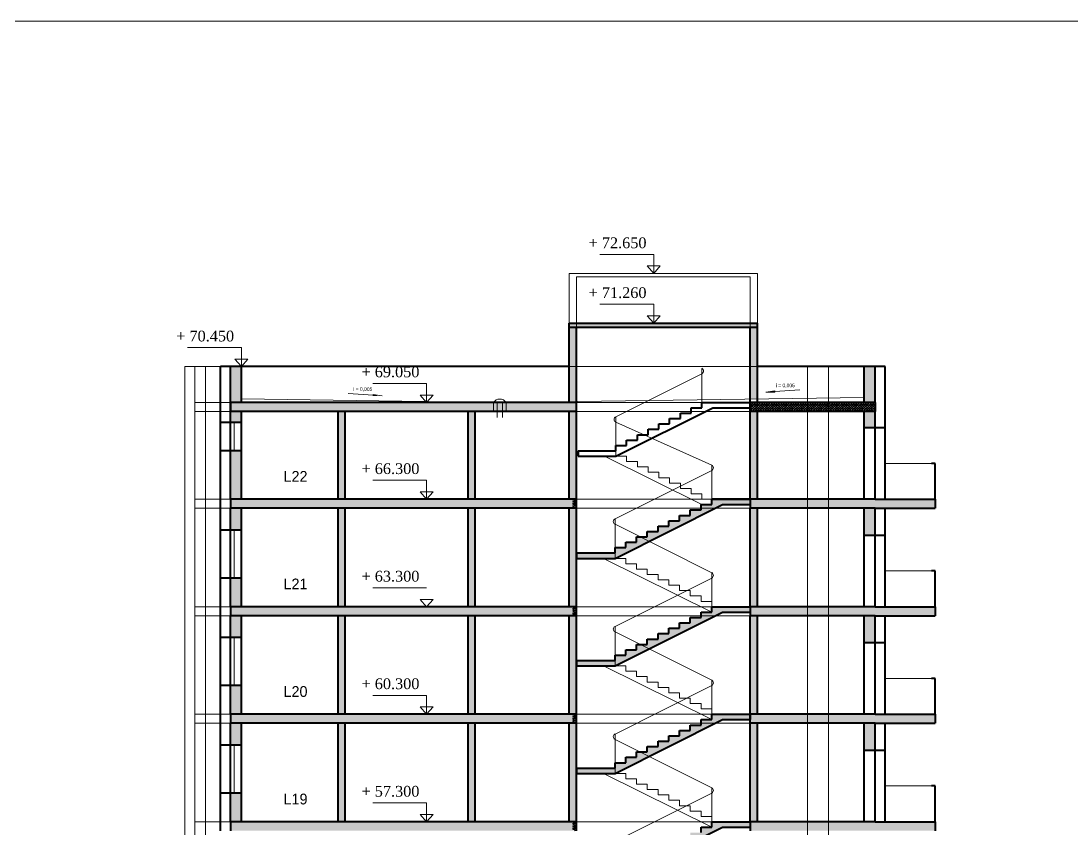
# Model space of a CAD drawing. Header units: millimetres. Extents: x 145836 to 266027, y 108786 to 206069.
# Drawn here: x 173812 to 188460, y 194799 to 206069 of the extents above; entities that cross this region are included whole.
import ezdxf

# ---------------------------------------------------------------- set-up
doc = ezdxf.new("R2010")
doc.units = ezdxf.units.MM
doc.layers.get('0').update_dxf_attribs({"color": 250})
doc.styles.get("Standard").update_dxf_attribs({"font": 'arial.ttf'})
pattern_1 = [(45, (-176411.04, 345645.308), (-16.8379802, 16.8379802), []), (45, (-176394.202, 345645.308), (-16.8379802, 16.8379802), [0, -23.8125])]
pattern_2 = [(45, (-176411.04, 359145.308), (-16.8379802, 16.8379802), []), (45, (-176394.202, 359145.308), (-16.8379802, 16.8379802), [0, -23.8125])]
pattern_3 = [(45, (-176411.04, 360645.308), (-16.8379802, 16.8379802), []), (45, (-176394.202, 360645.308), (-16.8379802, 16.8379802), [0, -23.8125])]
pattern_4 = [(45, (-176411.04, 362145.308), (-16.8379802, 16.8379802), []), (45, (-176394.202, 362145.308), (-16.8379802, 16.8379802), [0, -23.8125])]
pattern_5 = [(45, (-176411.04, 363645.308), (-16.8379802, 16.8379802), []), (45, (-176394.202, 363645.308), (-16.8379802, 16.8379802), [0, -23.8125])]

msp = doc.modelspace()

# ---------------------------------------------------------------- hatches: boundary and pattern name
at = {"lineweight": 20}
h = msp.add_hatch(dxfattribs=at)
h.set_pattern_fill('SACNCR', color=256, scale=10, style=0)
h.set_pattern_definition(pattern_1)
h.paths.add_polyline_path([(181561, 201854), (181561, 201799), (183986, 201799), (183986, 201854)])
h.paths.add_polyline_path([(181461, 201854), (181461, 201799), (181561, 201799), (181561, 201854)])
h.paths.add_polyline_path([(184086, 201799), (184086, 201854), (183986, 201854), (183986, 201799)])
h = msp.add_hatch(color=256, dxfattribs=at)
h.paths.add_polyline_path([(184086, 201799), (183986, 201799), (183986, 201249), (184086, 201249)])
h.paths.add_polyline_path([(184036, 200796), (184086, 200797), (184086, 201249), (184036, 201249)])
h.paths.add_polyline_path([(183986, 200795), (184036, 200796), (184036, 201249), (183986, 201249)])
h.paths.add_polyline_path([(181561, 201799), (181461, 201799), (181461, 201249), (181561, 201249)])
h.paths.add_polyline_path([(181461, 200761), (181511, 200762), (181511, 201249), (181461, 201249)])
h.paths.add_polyline_path([(181511, 200762), (181561, 200762), (181561, 201249), (181511, 201249)])
msp.add_hatch(color=256, dxfattribs=at).paths.add_polyline_path([(176886, 201249), (176736, 201249), (176736, 200749), (176886, 200749)])
h = msp.add_hatch(color=256, dxfattribs=at)
h.paths.add_polyline_path([(185726, 201249), (185576, 201249), (185576, 200749), (185726, 200749)])
h.paths.add_polyline_path([(185726, 200624), (185576, 200624), (185576, 200399), (185726, 200399)])
h.paths.add_polyline_path([(185726, 199274), (185576, 199274), (185576, 198899), (185726, 198899)])
at = {"lineweight": 13}
h = msp.add_hatch(color=256, dxfattribs=at)
h.set_gradient(color2=(0, 0, 0), one_color=1)
h.paths.add_polyline_path([(178850, 200842), (178725, 200840), (178726, 200861)])
h = msp.add_hatch(color=3, dxfattribs=at)
h.set_gradient(color2=(0, 0, 0), one_color=1)
h.paths.add_polyline_path([(184203, 200893), (184328, 200891), (184327, 200912)])
at = {"lineweight": 20}
h = msp.add_hatch(dxfattribs=at)
h.set_pattern_fill('SACNCR', color=256, scale=10, style=0)
h.set_pattern_definition(pattern_1)
h.paths.add_polyline_path([(178286, 200624), (178286, 200749), (176736, 200749), (176736, 200624)])
h.paths.add_polyline_path([(178286, 200749), (178286, 200624), (180099, 200624), (180099, 200749)])
h.paths.add_polyline_path([(181511, 200624), (181511, 200749), (180099, 200749), (180099, 200624)])
h.paths.add_polyline_path([(181561, 200749), (181511, 200749), (181511, 200624), (181561, 200624)])
h = msp.add_hatch(dxfattribs=at)
h.set_pattern_fill('SACNCR', color=256, scale=10, style=0)
h.set_pattern_definition(pattern_1)
h.paths.add_polyline_path([(183986, 200624), (184036, 200624), (184036, 200749), (183986, 200749)])
h.paths.add_polyline_path([(184036, 200749), (184036, 200624), (184786, 200624), (184786, 200749)])
h.paths.add_polyline_path([(184936, 200749), (184786, 200749), (184786, 200624), (184936, 200624)])
h.paths.add_polyline_path([(184936, 200749), (184936, 200624), (185076, 200624), (185076, 200749)])
h.paths.add_polyline_path([(185726, 200624), (185726, 200749), (185076, 200749), (185076, 200624)])
h = msp.add_hatch(color=256, dxfattribs=at)
h.paths.add_polyline_path([(181561, 200624), (181511, 200624), (181511, 199399), (181561, 199399)])
h.paths.add_polyline_path([(181511, 200624), (181461, 200624), (181461, 199399), (181511, 199399)])
h.paths.add_polyline_path([(180149, 200624), (180099, 200624), (180099, 199399), (180149, 199399)])
h.paths.add_polyline_path([(180099, 200624), (180049, 200624), (180049, 199399), (180099, 199399)])
h.paths.add_polyline_path([(178336, 200624), (178286, 200624), (178286, 199399), (178336, 199399)])
h.paths.add_polyline_path([(178286, 200624), (178236, 200624), (178236, 199399), (178286, 199399)])
h.paths.add_polyline_path([(176886, 200074), (176736, 200074), (176736, 199399), (176886, 199399)])
h.paths.add_polyline_path([(176886, 200624), (176736, 200624), (176736, 200474), (176786, 200474), (176886, 200474)])
h = msp.add_hatch(color=256, dxfattribs=at)
h.paths.add_polyline_path([(183986, 199399), (184036, 199399), (184036, 200624), (183986, 200624)])
h.paths.add_polyline_path([(184036, 199399), (184086, 199399), (184086, 200624), (184036, 200624)])
h = msp.add_hatch(dxfattribs=at)
h.set_pattern_fill('SACNCR', color=256, scale=10, style=0)
h.set_pattern_definition(pattern_5)
h.paths.add_polyline_path([(178286, 199399), (176736, 199399), (176736, 199274), (178286, 199274)])
h.paths.add_polyline_path([(180099, 199399), (178286, 199399), (178286, 199274), (180099, 199274)])
h.paths.add_polyline_path([(181511, 199399), (180099, 199399), (180099, 199274), (181511, 199274)])
h = msp.add_hatch(dxfattribs=at)
h.set_pattern_fill('SACNCR', color=256, scale=10, style=0)
h.set_pattern_definition(pattern_5)
h.paths.add_polyline_path([(181561, 199399), (181511, 199399), (181511, 199274), (181561, 199274)])
h = msp.add_hatch(dxfattribs=at)
h.set_pattern_fill('SACNCR', color=256, scale=10, style=0)
h.set_pattern_definition(pattern_1)
h.paths.add_polyline_path([(183449, 199399), (183449, 199324), (183299, 199324), (183299, 199274), (183499, 199274), (183599, 199324), (183986, 199324), (183986, 199399)])
h.paths.add_polyline_path([(183499, 199274), (183299, 199274), (183299, 199249), (183149, 199249), (183149, 199174), (182999, 199174), (182999, 199099), (182849, 199099), (182849, 199024), (182699, 199024), (182699, 198949), (182549, 198949), (182549, 198874), (182449, 198874), (182574, 198811)])
h.paths.add_polyline_path([(182399, 198799), (182249, 198799), (182249, 198724), (182099, 198724), (182099, 198649), (182099, 198574), (182574, 198811), (182449, 198874), (182399, 198874)])
h.paths.add_polyline_path([(181949, 198649), (181561, 198649), (181561, 198574), (182099, 198574), (182099, 198649)])
h = msp.add_hatch(dxfattribs=at)
h.set_pattern_fill('SACNCR', color=256, scale=10, style=0)
h.set_pattern_definition(pattern_1)
h.paths.add_polyline_path([(184786, 199274), (184786, 199399), (184036, 199399), (184036, 199274)])
h.paths.add_polyline_path([(184036, 199399), (183986, 199399), (183986, 199274), (184036, 199274)])
h.paths.add_polyline_path([(184786, 199399), (184786, 199274), (184936, 199274), (184936, 199399)])
h.paths.add_polyline_path([(185076, 199399), (184936, 199399), (184936, 199274), (185076, 199274)])
h.paths.add_polyline_path([(185726, 199274), (185726, 199399), (185076, 199399), (185076, 199274)])
h.paths.add_polyline_path([(185726, 199399), (185726, 199274), (186566, 199274), (186566, 199399)])
h = msp.add_hatch(color=256, dxfattribs=at)
h.paths.add_polyline_path([(178336, 199274), (178286, 199274), (178286, 197899), (178336, 197899)])
h.paths.add_polyline_path([(178286, 199274), (178236, 199274), (178236, 197899), (178286, 197899)])
h.paths.add_polyline_path([(176886, 199274), (176736, 199274), (176736, 198974), (176786, 198974), (176886, 198974)])
h.paths.add_polyline_path([(176886, 198299), (176736, 198299), (176736, 197899), (176886, 197899)])
h.paths.add_polyline_path([(180099, 199274), (180049, 199274), (180049, 197899), (180099, 197899)])
h.paths.add_polyline_path([(180149, 199274), (180099, 199274), (180099, 197899), (180149, 197899)])
h = msp.add_hatch(color=256, dxfattribs=at)
h.paths.add_polyline_path([(181511, 199274), (181461, 199274), (181461, 197899), (181511, 197899)])
h.paths.add_polyline_path([(181511, 197899), (181561, 197899), (181561, 199274), (181511, 199274)])
h = msp.add_hatch(color=256, dxfattribs=at)
h.paths.add_polyline_path([(184036, 197899), (184086, 197899), (184086, 199274), (184036, 199274)])
h.paths.add_polyline_path([(183986, 197899), (184036, 197899), (184036, 199274), (183986, 199274)])
h = msp.add_hatch(dxfattribs=at)
h.set_pattern_fill('SACNCR', color=256, scale=10, style=0)
h.set_pattern_definition(pattern_4)
h.paths.add_polyline_path([(178286, 197899), (176736, 197899), (176736, 197774), (178286, 197774)])
h.paths.add_polyline_path([(180099, 197899), (178286, 197899), (178286, 197774), (180099, 197774)])
h.paths.add_polyline_path([(181511, 197899), (180099, 197899), (180099, 197774), (181511, 197774)])
h = msp.add_hatch(dxfattribs=at)
h.set_pattern_fill('SACNCR', color=256, scale=10, style=0)
h.set_pattern_definition(pattern_4)
h.paths.add_polyline_path([(181561, 197899), (181511, 197899), (181511, 197774), (181561, 197774)])
h = msp.add_hatch(dxfattribs=at)
h.set_pattern_fill('SACNCR', color=256, scale=10, style=0)
h.set_pattern_definition(pattern_1)
h.paths.add_polyline_path([(183449, 197899), (183449, 197898), (183449, 197824), (183299, 197824), (183299, 197774), (183499, 197774), (183599, 197824), (183986, 197824), (183986, 197899)])
h.paths.add_polyline_path([(183499, 197774), (183299, 197774), (183299, 197749), (183149, 197749), (183149, 197674), (182999, 197674), (182999, 197599), (182849, 197599), (182849, 197524), (182699, 197524), (182699, 197449), (182549, 197449), (182549, 197374), (182449, 197374), (182574, 197312)])
h.paths.add_polyline_path([(182249, 197299), (182249, 197224), (182099, 197224), (182099, 197149), (182099, 197074), (182574, 197312), (182449, 197374), (182399, 197374), (182399, 197299)])
h.paths.add_polyline_path([(181561, 197149), (181561, 197074), (182099, 197074), (182099, 197149), (181949, 197149)])
h = msp.add_hatch(dxfattribs=at)
h.set_pattern_fill('SACNCR', color=256, scale=10, style=0)
h.set_pattern_definition(pattern_1)
h.paths.add_polyline_path([(184036, 197899), (184036, 197774), (184786, 197774), (184786, 197899)])
h.paths.add_polyline_path([(184036, 197899), (183986, 197899), (183986, 197774), (184036, 197774)])
h.paths.add_polyline_path([(184786, 197899), (184786, 197774), (184936, 197774), (184936, 197899)])
h.paths.add_polyline_path([(184936, 197774), (185076, 197774), (185076, 197899), (184936, 197899)])
h.paths.add_polyline_path([(185726, 197774), (185726, 197899), (185076, 197899), (185076, 197774)])
h.paths.add_polyline_path([(185726, 197899), (185726, 197774), (186566, 197774), (186566, 197899)])
h = msp.add_hatch(color=256, dxfattribs=at)
h.paths.add_polyline_path([(176886, 197774), (176736, 197774), (176736, 197474), (176786, 197474), (176886, 197474)])
h.paths.add_polyline_path([(176886, 196799), (176736, 196799), (176736, 196399), (176886, 196399)])
h.paths.add_polyline_path([(178286, 197774), (178236, 197774), (178236, 196399), (178286, 196399)])
h.paths.add_polyline_path([(178286, 196399), (178336, 196399), (178336, 197774), (178286, 197774)])
h.paths.add_polyline_path([(180099, 197774), (180049, 197774), (180049, 196399), (180099, 196399)])
h.paths.add_polyline_path([(180149, 197774), (180099, 197774), (180099, 196399), (180149, 196399)])
h.paths.add_polyline_path([(181511, 196399), (181561, 196399), (181561, 197774), (181511, 197774)])
h.paths.add_polyline_path([(181461, 196399), (181511, 196399), (181511, 197774), (181461, 197774)])
h = msp.add_hatch(color=256, dxfattribs=at)
h.paths.add_polyline_path([(184036, 196399), (184086, 196399), (184086, 197774), (184036, 197774)])
h.paths.add_polyline_path([(183986, 196399), (184036, 196399), (184036, 197774), (183986, 197774)])
h = msp.add_hatch(color=256, dxfattribs=at)
h.paths.add_polyline_path([(185576, 197399), (185726, 197399), (185726, 197774), (185576, 197774)])
h.paths.add_polyline_path([(185726, 196274), (185576, 196274), (185576, 195899), (185726, 195899)])
h = msp.add_hatch(dxfattribs=at)
h.set_pattern_fill('SACNCR', color=256, scale=10, style=0)
h.set_pattern_definition(pattern_3)
h.paths.add_polyline_path([(178286, 196399), (176736, 196399), (176736, 196274), (178286, 196274)])
h.paths.add_polyline_path([(180099, 196399), (178286, 196399), (178286, 196274), (180099, 196274)])
h.paths.add_polyline_path([(181511, 196399), (180099, 196399), (180099, 196274), (181511, 196274)])
h = msp.add_hatch(dxfattribs=at)
h.set_pattern_fill('SACNCR', color=256, scale=10, style=0)
h.set_pattern_definition(pattern_3)
h.paths.add_polyline_path([(181561, 196399), (181511, 196399), (181511, 196274), (181561, 196274)])
h = msp.add_hatch(dxfattribs=at)
h.set_pattern_fill('SACNCR', color=256, scale=10, style=0)
h.set_pattern_definition(pattern_1)
h.paths.add_polyline_path([(183449, 196399), (183449, 196324), (183299, 196324), (183299, 196274), (183499, 196274), (183599, 196324), (183986, 196324), (183986, 196399)])
h.paths.add_polyline_path([(183499, 196274), (183299, 196274), (183299, 196249), (183149, 196249), (183149, 196174), (182999, 196174), (182999, 196099), (182849, 196099), (182849, 196024), (182699, 196024), (182699, 195949), (182549, 195949), (182549, 195874), (182449, 195874), (182574, 195812)])
h.paths.add_polyline_path([(182249, 195799), (182249, 195724), (182099, 195724), (182099, 195649), (182099, 195574), (182574, 195812), (182449, 195874), (182399, 195874), (182399, 195799)])
h.paths.add_polyline_path([(182099, 195574), (182099, 195649), (181949, 195649), (181561, 195649), (181561, 195574)])
h = msp.add_hatch(dxfattribs=at)
h.set_pattern_fill('SACNCR', color=256, scale=10, style=0)
h.set_pattern_definition(pattern_1)
h.paths.add_polyline_path([(184036, 196274), (184786, 196274), (184786, 196399), (184036, 196399)])
h.paths.add_polyline_path([(184036, 196399), (183986, 196399), (183986, 196324), (183986, 196274), (184036, 196274)])
h.paths.add_polyline_path([(184936, 196274), (184936, 196399), (184786, 196399), (184786, 196274)])
h.paths.add_polyline_path([(185076, 196399), (184936, 196399), (184936, 196274), (185076, 196274)])
h.paths.add_polyline_path([(185726, 196274), (185726, 196399), (185076, 196399), (185076, 196274)])
h.paths.add_polyline_path([(186566, 196274), (186566, 196399), (185726, 196399), (185726, 196274)])
h = msp.add_hatch(color=256, dxfattribs=at)
h.paths.add_polyline_path([(176886, 196274), (176736, 196274), (176736, 195974), (176786, 195974), (176886, 195974)])
h.paths.add_polyline_path([(176886, 195299), (176736, 195299), (176736, 194899), (176886, 194899)])
h.paths.add_polyline_path([(178286, 194899), (178336, 194899), (178336, 196274), (178286, 196274)])
h.paths.add_polyline_path([(178236, 194899), (178286, 194899), (178286, 196274), (178236, 196274)])
h.paths.add_polyline_path([(180049, 194899), (180099, 194899), (180099, 196274), (180049, 196274)])
h.paths.add_polyline_path([(180149, 196274), (180099, 196274), (180099, 194899), (180149, 194899)])
h = msp.add_hatch(color=256, dxfattribs=at)
h.paths.add_polyline_path([(181511, 194899), (181561, 194899), (181561, 196274), (181511, 196274)])
h.paths.add_polyline_path([(181461, 194899), (181511, 194899), (181511, 196274), (181461, 196274)])
h = msp.add_hatch(color=256, dxfattribs=at)
h.paths.add_polyline_path([(184036, 194899), (184086, 194899), (184086, 196274), (184036, 196274)])
h.paths.add_polyline_path([(183986, 194899), (184036, 194899), (184036, 196274), (183986, 196274)])
h = msp.add_hatch(dxfattribs=at)
h.set_pattern_fill('SACNCR', color=256, scale=10, style=0)
h.set_pattern_definition(pattern_2)
h.paths.add_polyline_path([(178286, 194899), (176736, 194899), (176736, 194774), (178286, 194774)])
h.paths.add_polyline_path([(180099, 194899), (178286, 194899), (178286, 194774), (180099, 194774)])
h.paths.add_polyline_path([(181511, 194899), (180099, 194899), (180099, 194774), (181511, 194774)])
h = msp.add_hatch(dxfattribs=at)
h.set_pattern_fill('SACNCR', color=256, scale=10, style=0)
h.set_pattern_definition(pattern_2)
h.paths.add_polyline_path([(181561, 194899), (181511, 194899), (181511, 194774), (181561, 194774)])
h = msp.add_hatch(dxfattribs=at)
h.set_pattern_fill('SACNCR', color=256, scale=10, style=0)
h.set_pattern_definition(pattern_1)
h.paths.add_polyline_path([(183599, 194824), (183986, 194824), (183986, 194899), (183449, 194899), (183449, 194824), (183299, 194824), (183299, 194774), (183499, 194774)])
h.paths.add_polyline_path([(183499, 194774), (183299, 194774), (183299, 194749), (183149, 194749), (183149, 194674), (182999, 194674), (182999, 194599), (182849, 194599), (182849, 194524), (182699, 194524), (182699, 194449), (182549, 194449), (182549, 194374), (182449, 194374), (182574, 194311)])
h.paths.add_polyline_path([(182249, 194224), (182099, 194224), (182099, 194149), (182099, 194074), (182574, 194311), (182449, 194374), (182399, 194374), (182399, 194299), (182249, 194299)])
h.paths.add_polyline_path([(181561, 194149), (181561, 194074), (182099, 194074), (182099, 194149), (181949, 194149)])
h = msp.add_hatch(dxfattribs=at)
h.set_pattern_fill('SACNCR', color=256, scale=10, style=0)
h.set_pattern_definition(pattern_1)
h.paths.add_polyline_path([(184036, 194899), (184036, 194774), (184786, 194774), (184786, 194899)])
h.paths.add_polyline_path([(184036, 194899), (183986, 194899), (183986, 194774), (184036, 194774)])
h.paths.add_polyline_path([(184786, 194899), (184786, 194774), (184936, 194774), (184936, 194899)])
h.paths.add_polyline_path([(184936, 194899), (184936, 194774), (185076, 194774), (185076, 194899)])
h.paths.add_polyline_path([(185076, 194899), (185076, 194774), (185726, 194774), (185726, 194899)])
h.paths.add_polyline_path([(185726, 194899), (185726, 194774), (186566, 194774), (186566, 194899)])

# ---------------------------------------------------------------- linework, layer by layer
at = {"lineweight": 13}
for p, q in [((145836, 206069), (266027, 206069)), ((182639, 202813), (181887, 202813)), ((182639, 202549), (182639, 202813)), ((182639, 202549), (182548, 202652)), ((182730, 202652), (182548, 202652)), ((182639, 202549), (182730, 202652)), ((182639, 202118), (181887, 202118)), ((182639, 201854), (182639, 202118)), ((182639, 201854), (182548, 201957)), ((182730, 201957), (182548, 201957)), ((182639, 201854), (182730, 201957)), ((176886, 201513), (176135, 201513)), ((176886, 201249), (176886, 201513)), ((176886, 201249), (176795, 201352)), ((176977, 201352), (176795, 201352)), ((176886, 201249), (176977, 201352)), ((179471, 201013), (178719, 201013)), ((179471, 200749), (179471, 201013)), ((178726, 200850), (178376, 200874)), ((178726, 200861), (178725, 200840)), ((178850, 200842), (178726, 200861)), ((179471, 200749), (179380, 200852)), ((179562, 200852), (179380, 200852)), ((179471, 200749), (179562, 200852)), ((184203, 200893), (184327, 200912)), ((184203, 200893), (184328, 200891)), ((184327, 200901), (184677, 200925)), ((184327, 200912), (184328, 200891)), ((176736, 200074), (176736, 200474)), ((176786, 200074), (176786, 200474)), ((179471, 199663), (178719, 199663)), ((179471, 199399), (179471, 199663)), ((179471, 199399), (179380, 199502)), ((179562, 199502), (179380, 199502)), ((179471, 199399), (179562, 199502)), ((176736, 198299), (176736, 198974)), ((176786, 198299), (176786, 198974)), ((179471, 198163), (178719, 198163)), ((179471, 197899), (179380, 198002)), ((179562, 198002), (179380, 198002)), ((179471, 197899), (179562, 198002)), ((176736, 196799), (176736, 197474)), ((176786, 196799), (176786, 197474)), ((179471, 196663), (178719, 196663)), ((179471, 196399), (179471, 196663)), ((179471, 196399), (179380, 196502)), ((179562, 196502), (179380, 196502)), ((179471, 196399), (179562, 196502)), ((176736, 195299), (176736, 195974)), ((176786, 195299), (176786, 195974)), ((179471, 195163), (178719, 195163)), ((179471, 194899), (179471, 195163)), ((179471, 194899), (179380, 195002)), ((179562, 195002), (179380, 195002)), ((179471, 194899), (179562, 195002))]:
    msp.add_line(p, q, dxfattribs=at)
at = {"lineweight": 20}
for p, q in [((181461, 200749), (181461, 202549)), ((181461, 202549), (184086, 202549)), ((181561, 201799), (181561, 202499)), ((181561, 202499), (183986, 202499)), ((183986, 201799), (183986, 202499)), ((184086, 200749), (184086, 202549)), ((176096, 165849), (176096, 201249)), ((176596, 201249), (176096, 201249)), ((176236, 165049), (176236, 201249)), ((176386, 165049), (176386, 201249)), ((184086, 201249), (181461, 201249)), ((182111, 200549), (183311, 201148)), ((183311, 200748), (183311, 201223)), ((184786, 165049), (184786, 201249)), ((185076, 165049), (185076, 201249)), ((176736, 200749), (176236, 200749)), ((176236, 200749), (176236, 200624)), ((176886, 200799), (180404, 200749)), ((180404, 200749), (180404, 200624)), ((180455, 200538), (180455, 200749)), ((180527, 200538), (180527, 200749)), ((185576, 200817), (180578, 200749)), ((180578, 200749), (180578, 200624)), ((181561, 200749), (183986, 200749)), ((176736, 200624), (176236, 200624)), ((181561, 200624), (183986, 200624)), ((182111, 200074), (182111, 200549)), ((176736, 200474), (176786, 200474)), ((182111, 200474), (183449, 199874)), ((176736, 200074), (176786, 200074)), ((181951, 199999), (183310, 199324)), ((182111, 199999), (182111, 200074)), ((182261, 199999), (182111, 199999)), ((182261, 199924), (182261, 199999)), ((182411, 199924), (182261, 199924)), ((182411, 199849), (182411, 199924)), ((182561, 199849), (182411, 199849)), ((182561, 199774), (182561, 199849)), ((183449, 199399), (183449, 199874)), ((186516, 199899), (185866, 199899)), ((182099, 199124), (183449, 199799)), ((182711, 199774), (182561, 199774)), ((182711, 199699), (182711, 199774)), ((182861, 199699), (182711, 199699)), ((182861, 199624), (182861, 199699)), ((183011, 199624), (182861, 199624)), ((183011, 199549), (183011, 199624)), ((183161, 199549), (183011, 199549)), ((183161, 199474), (183161, 199549)), ((176736, 199399), (176236, 199399)), ((181561, 199399), (183986, 199399)), ((183311, 199474), (183161, 199474)), ((183311, 199399), (183311, 199474)), ((176736, 199274), (176236, 199274)), ((181561, 199274), (183986, 199274)), ((182099, 198649), (182099, 199124)), ((176736, 198974), (176786, 198974)), ((182099, 199049), (183449, 198373)), ((182099, 198649), (181949, 198649)), ((182099, 198574), (182099, 198649)), ((181938, 198574), (183449, 197824)), ((182249, 198574), (182099, 198574)), ((182249, 198499), (182249, 198574)), ((182399, 198499), (182249, 198499)), ((182399, 198424), (182399, 198499)), ((182549, 198424), (182399, 198424)), ((182549, 198349), (182549, 198424)), ((182699, 198349), (182549, 198349)), ((182699, 198274), (182699, 198349)), ((183449, 197898), (183449, 198373)), ((186516, 198399), (185866, 198399)), ((176736, 198299), (176786, 198299)), ((182099, 197624), (183449, 198299)), ((182849, 198274), (182699, 198274)), ((182849, 198199), (182849, 198274)), ((182999, 198199), (182849, 198199)), ((182999, 198124), (182999, 198199)), ((183149, 198124), (182999, 198124)), ((183149, 198049), (183149, 198124)), ((183299, 198049), (183149, 198049)), ((183299, 197974), (183299, 198049)), ((176736, 197899), (176236, 197899)), ((181561, 197899), (183986, 197899)), ((183449, 197974), (183299, 197974)), ((183449, 197899), (183449, 197974)), ((176736, 197774), (176236, 197774)), ((181561, 197774), (183986, 197774)), ((182099, 197149), (182099, 197624)), ((176736, 197474), (176786, 197474)), ((182099, 197549), (183449, 196874)), ((181938, 197074), (183449, 196324)), ((182099, 197149), (181949, 197149)), ((182099, 197074), (182099, 197149)), ((182249, 197074), (182099, 197074)), ((182249, 196999), (182249, 197074)), ((182399, 196999), (182249, 196999)), ((182399, 196924), (182399, 196999)), ((182549, 196924), (182399, 196924)), ((182549, 196849), (182549, 196924)), ((183449, 196399), (183449, 196874)), ((186516, 196899), (185866, 196899)), ((176736, 196799), (176786, 196799)), ((182099, 196124), (183449, 196800)), ((182699, 196849), (182549, 196849)), ((182699, 196774), (182699, 196849)), ((182849, 196774), (182699, 196774)), ((182849, 196699), (182849, 196774)), ((182999, 196699), (182849, 196699)), ((182999, 196624), (182999, 196699)), ((183149, 196624), (182999, 196624)), ((183149, 196549), (183149, 196624)), ((183299, 196549), (183149, 196549)), ((183299, 196474), (183299, 196549)), ((183449, 196474), (183299, 196474)), ((183449, 196399), (183449, 196474)), ((176736, 196399), (176236, 196399)), ((181561, 196399), (183986, 196399)), ((176736, 196274), (176236, 196274)), ((181561, 196274), (183986, 196274)), ((182099, 195649), (182099, 196124)), ((182099, 196049), (183449, 195375)), ((176736, 195974), (176786, 195974)), ((181938, 195574), (183449, 194824)), ((182099, 195649), (181949, 195649)), ((182099, 195574), (182099, 195649)), ((182249, 195574), (182099, 195574)), ((182249, 195499), (182249, 195574)), ((182399, 195499), (182249, 195499)), ((182399, 195424), (182399, 195499)), ((182549, 195424), (182399, 195424)), ((182549, 195349), (182549, 195424)), ((176736, 195299), (176786, 195299)), ((182099, 194624), (183449, 195300)), ((182699, 195349), (182549, 195349)), ((182699, 195274), (182699, 195349)), ((182849, 195274), (182699, 195274)), ((182849, 195199), (182849, 195274)), ((183449, 194899), (183449, 195374)), ((186516, 195399), (185866, 195399)), ((182999, 195199), (182849, 195199)), ((182999, 195124), (182999, 195199)), ((183149, 195124), (182999, 195124)), ((183149, 195049), (183149, 195124)), ((183299, 195049), (183149, 195049)), ((183299, 194974), (183299, 195049)), ((183449, 194974), (183299, 194974)), ((183449, 194899), (183449, 194974)), ((176736, 194899), (176236, 194899)), ((181561, 194899), (183986, 194899))]:
    msp.add_line(p, q, dxfattribs=at)
at = {"lineweight": 40}
for p, q in [((181461, 201854), (184086, 201854)), ((181461, 200749), (181461, 201854)), ((184086, 200749), (184086, 201854)), ((181461, 201799), (184086, 201799)), ((181561, 200749), (181561, 201799)), ((183986, 200749), (183986, 201799)), ((181461, 201249), (176596, 201249)), ((176596, 200749), (176596, 201249)), ((176736, 200749), (176736, 201249)), ((176886, 200749), (176886, 201249)), ((185868, 201249), (184086, 201249)), ((185576, 200749), (185576, 201249)), ((185726, 200749), (185726, 201249)), ((185868, 200749), (185868, 201249)), ((176596, 199274), (176596, 200749)), ((176736, 200749), (176736, 200624)), ((181561, 200749), (176736, 200749)), ((176736, 199399), (176736, 200749)), ((181561, 199399), (181561, 200749)), ((183311, 200674), (183311, 200749)), ((183311, 200749), (183986, 200749)), ((185726, 200749), (183986, 200749)), ((183986, 199399), (183986, 200749)), ((183986, 200749), (183986, 200624)), ((185726, 200749), (185726, 200624)), ((185868, 199399), (185868, 200749)), ((181561, 200624), (176736, 200624)), ((176886, 199399), (176886, 200624)), ((178236, 199399), (178236, 200624)), ((178336, 199399), (178336, 200624)), ((180049, 199399), (180049, 200624)), ((180149, 199399), (180149, 200624)), ((181461, 199399), (181461, 200624)), ((182111, 199999), (183461, 200674)), ((183011, 200524), (183011, 200599)), ((183011, 200599), (183161, 200599)), ((183161, 200599), (183161, 200674)), ((183161, 200674), (183311, 200674)), ((183461, 200674), (183986, 200674)), ((185726, 200624), (183986, 200624)), ((184086, 199399), (184086, 200624)), ((185576, 199399), (185576, 200624)), ((185726, 199399), (185726, 200624)), ((176596, 200474), (176886, 200474)), ((182711, 200374), (182711, 200449)), ((182711, 200449), (182861, 200449)), ((182861, 200449), (182861, 200524)), ((182861, 200524), (183011, 200524)), ((185576, 200399), (185866, 200399)), ((182411, 200224), (182411, 200299)), ((182411, 200299), (182561, 200299)), ((182561, 200299), (182561, 200374)), ((182561, 200374), (182711, 200374)), ((182111, 200074), (182111, 200149)), ((182111, 200149), (182261, 200149)), ((182261, 200149), (182261, 200224)), ((182261, 200224), (182411, 200224)), ((176886, 200074), (176596, 200074)), ((181586, 200074), (182111, 200074)), ((181586, 200074), (181586, 199999)), ((181586, 199999), (182111, 199999)), ((186566, 199899), (186516, 199899)), ((186566, 199399), (186566, 199899)), ((181561, 199399), (176736, 199399)), ((176736, 199399), (176736, 199274)), ((181561, 197774), (181561, 199399)), ((185726, 199399), (183449, 199399)), ((183449, 199324), (183449, 199399)), ((183449, 199399), (183986, 199399)), ((183986, 199399), (183986, 199274)), ((185726, 199399), (186566, 199399)), ((186566, 199399), (186566, 199274)), ((176596, 197774), (176596, 199274)), ((181561, 199274), (176736, 199274)), ((176736, 197899), (176736, 199274)), ((176886, 197899), (176886, 199274)), ((178236, 197899), (178236, 199274)), ((178336, 197899), (178336, 199274)), ((180049, 197899), (180049, 199274)), ((180149, 197899), (180149, 199274)), ((181461, 197899), (181461, 199274)), ((182099, 198574), (183599, 199324)), ((183149, 199174), (183149, 199249)), ((183149, 199249), (183299, 199249)), ((183299, 199249), (183299, 199324)), ((183299, 199324), (183449, 199324)), ((183599, 199324), (183986, 199324)), ((183986, 197899), (183986, 199274)), ((185726, 199274), (183986, 199274)), ((184086, 197899), (184086, 199274)), ((185576, 197899), (185576, 199274)), ((185726, 197899), (185726, 199274)), ((185726, 199274), (186566, 199274)), ((185868, 197899), (185868, 199274)), ((182849, 199024), (182849, 199099)), ((182849, 199099), (182999, 199099)), ((182999, 199099), (182999, 199174)), ((182999, 199174), (183149, 199174)), ((176596, 198974), (176886, 198974)), ((182549, 198874), (182549, 198949)), ((182549, 198949), (182699, 198949)), ((182699, 198949), (182699, 199024)), ((182699, 199024), (182849, 199024)), ((182249, 198724), (182249, 198799)), ((182249, 198799), (182399, 198799)), ((182399, 198799), (182399, 198874)), ((182399, 198874), (182549, 198874)), ((185576, 198899), (185866, 198899)), ((181561, 198649), (182099, 198649)), ((181561, 198649), (181561, 198574)), ((182099, 198649), (182099, 198724)), ((182099, 198724), (182249, 198724)), ((181561, 198574), (182099, 198574)), ((186566, 198399), (186516, 198399)), ((186566, 197899), (186566, 198399)), ((176886, 198299), (176596, 198299)), ((181561, 197899), (176736, 197899)), ((176736, 197899), (176736, 197774)), ((183449, 197824), (183449, 197899)), ((183449, 197899), (183986, 197899)), ((185726, 197899), (183986, 197899)), ((183986, 197899), (183986, 197774)), ((185726, 197899), (186566, 197899)), ((186566, 197899), (186566, 197774)), ((176596, 196274), (176596, 197774)), ((181561, 197774), (176736, 197774)), ((176736, 196399), (176736, 197774)), ((176886, 196399), (176886, 197774)), ((178236, 196399), (178236, 197774)), ((178336, 196399), (178336, 197774)), ((180049, 196399), (180049, 197774)), ((180149, 196399), (180149, 197774)), ((181461, 196399), (181461, 197774)), ((181561, 196274), (181561, 197774)), ((182099, 197074), (183599, 197824)), ((183299, 197749), (183299, 197824)), ((183299, 197824), (183449, 197824)), ((183599, 197824), (183986, 197824)), ((183986, 196274), (183986, 197774)), ((185726, 197774), (183986, 197774)), ((184086, 196399), (184086, 197774)), ((185576, 196399), (185576, 197774)), ((185726, 196399), (185726, 197774)), ((185726, 197774), (186566, 197774)), ((185868, 196399), (185868, 197774)), ((182999, 197599), (182999, 197674)), ((182999, 197674), (183149, 197674)), ((183149, 197674), (183149, 197749)), ((183149, 197749), (183299, 197749)), ((176596, 197474), (176886, 197474)), ((182699, 197449), (182699, 197524)), ((182699, 197524), (182849, 197524)), ((182849, 197524), (182849, 197599)), ((182849, 197599), (182999, 197599)), ((182399, 197299), (182399, 197374)), ((182399, 197374), (182549, 197374)), ((182549, 197374), (182549, 197449)), ((182549, 197449), (182699, 197449)), ((185576, 197399), (185866, 197399)), ((182099, 197149), (182099, 197224)), ((182099, 197224), (182249, 197224)), ((182249, 197224), (182249, 197299)), ((182249, 197299), (182399, 197299)), ((181561, 197149), (182099, 197149)), ((181561, 197149), (181561, 197074)), ((181561, 197074), (182099, 197074)), ((186566, 196899), (186516, 196899)), ((186566, 196399), (186566, 196899)), ((176886, 196799), (176596, 196799)), ((181561, 196399), (176736, 196399)), ((176736, 196399), (176736, 196274)), ((182099, 195574), (183599, 196324)), ((183299, 196249), (183299, 196324)), ((183299, 196324), (183449, 196324)), ((183449, 196324), (183449, 196399)), ((183449, 196399), (183986, 196399)), ((183599, 196324), (183986, 196324)), ((185726, 196399), (183986, 196399)), ((183986, 196399), (183986, 196324)), ((185726, 196399), (186566, 196399)), ((186566, 196399), (186566, 196274)), ((176596, 194774), (176596, 196274)), ((181561, 196274), (176736, 196274)), ((176736, 194899), (176736, 196274)), ((176886, 194899), (176886, 196274)), ((178236, 194899), (178236, 196274)), ((178336, 194899), (178336, 196274)), ((180049, 194899), (180049, 196274)), ((180149, 194899), (180149, 196274)), ((181461, 194899), (181461, 196274)), ((181561, 194774), (181561, 196274)), ((182999, 196099), (182999, 196174)), ((182999, 196174), (183149, 196174)), ((183149, 196174), (183149, 196249)), ((183149, 196249), (183299, 196249)), ((183986, 194899), (183986, 196274)), ((185726, 196274), (183986, 196274)), ((184086, 194899), (184086, 196274)), ((185576, 194899), (185576, 196274)), ((185726, 194899), (185726, 196274)), ((185726, 196274), (186566, 196274)), ((185868, 194899), (185868, 196274)), ((182699, 195949), (182699, 196024)), ((182699, 196024), (182849, 196024)), ((182849, 196024), (182849, 196099)), ((182849, 196099), (182999, 196099)), ((176596, 195974), (176886, 195974)), ((182399, 195799), (182399, 195874)), ((182399, 195874), (182549, 195874)), ((182549, 195874), (182549, 195949)), ((182549, 195949), (182699, 195949)), ((185576, 195899), (185866, 195899)), ((182099, 195649), (182099, 195724)), ((182099, 195724), (182249, 195724)), ((182249, 195724), (182249, 195799)), ((182249, 195799), (182399, 195799)), ((181561, 195649), (182099, 195649)), ((181561, 195649), (181561, 195574)), ((181561, 195574), (182099, 195574)), ((176886, 195299), (176596, 195299)), ((186566, 195399), (186516, 195399)), ((186566, 194899), (186566, 195399)), ((181561, 194899), (176736, 194899)), ((176736, 194899), (176736, 194774)), ((182099, 194074), (183599, 194824)), ((183299, 194749), (183299, 194824)), ((183299, 194824), (183449, 194824)), ((183449, 194824), (183449, 194899)), ((183449, 194899), (183986, 194899)), ((183599, 194824), (183986, 194824)), ((185726, 194899), (183986, 194899)), ((183986, 194899), (183986, 194774)), ((185726, 194899), (186566, 194899)), ((186566, 194899), (186566, 194774))]:
    msp.add_line(p, q, dxfattribs=at)
at = {"lineweight": 20}
for centre, radius, start, end in [((183290, 201187), 43.1, 299.4638, 60.5362), ((180491, 200692), 104, 32.99, 147.01), ((182127, 200512), 40.8, 113.096, 246.904), ((183428, 199837), 43.1, 299.4638, 60.5362), ((182115, 199087), 40.8, 113.096, 246.904), ((183428, 198337), 43.1, 299.4638, 60.5362), ((182115, 197587), 40.8, 113.096, 246.904), ((183428, 196837), 43.1, 299.4638, 60.5362), ((182115, 196087), 40.8, 113.096, 246.904), ((183428, 195337), 43.1, 299.4638, 60.5362)]:
    msp.add_arc(centre, radius, start, end, dxfattribs=at)

# ---------------------------------------------------------------- texts
for s, insert, char_height, width, attachment_point in [('\\pt600;{\\fTimes New Roman|b0|i0|c0|p18;+ 72.650}', (182538, 203050), 150, 904.21, 3), ('\\pt600;{\\fTimes New Roman|b0|i0|c0|p18;+ 71.260}', (182538, 202355), 150, 904.21, 3), ('\\pt600;{\\fTimes New Roman|b0|i0|c0|p18;+ 70.450}', (176785, 201750), 150, 904.21, 3), ('\\pt600;{\\fTimes New Roman|b0|i0|c0|p18;+ 69.050}', (179370, 201250), 150, 904.21, 3), ('\\pt350;{\\fMS Reference Sans Serif|b0|i0|c0|p34;i = 0,005}', (184341, 201011), 50, 353.48, 1), ('\\pt350;{\\fMS Reference Sans Serif|b0|i0|c0|p34;i = 0,005}', (178713, 200960), 50, 353.48, 3), ('{\\fTimes New Roman|b0|i0|c0|p18;+ 66\\fTimes New Roman|b0|i0|c0|p18;.3\\fTimes New Roman|b0|i0|c0|p18;00}', (179370, 199900), 150, 823.46, 3), ('\\pt1050;{\\fMS Reference Sans Serif|b0|i0|c0|p34;L22}', (177474, 199792), 150, 443.64, 1), ('{\\fTimes New Roman|b0|i0|c0|p18;+ 63\\fTimes New Roman|b0|i0|c0|p18;.3\\fTimes New Roman|b0|i0|c0|p18;00}', (179370, 198400), 150, 823.46, 3), ('\\pt1050;{\\fMS Reference Sans Serif|b0|i0|c0|p34;L21}', (177474, 198292), 150, 443.64, 1), ('{\\fTimes New Roman|b0|i0|c0|p18;+ 60\\fTimes New Roman|b0|i0|c0|p18;.3\\fTimes New Roman|b0|i0|c0|p18;00}', (179370, 196900), 150, 823.46, 3), ('\\pt1050;{\\fMS Reference Sans Serif|b0|i0|c0|p34;L20}', (177474, 196792), 150, 443.64, 1), ('\\pt1050;{\\fMS Reference Sans Serif|b0|i0|c0|p34;L19}', (177474, 195292), 150, 443.64, 1), ('{\\fTimes New Roman|b0|i0|c0|p18;+ 57\\fTimes New Roman|b0|i0|c0|p18;.3\\fTimes New Roman|b0|i0|c0|p18;00}', (179370, 195400), 150, 823.46, 3)]:
    msp.add_mtext(s, dxfattribs=dict(at, insert=insert, char_height=char_height, width=width, attachment_point=attachment_point))

doc.saveas('drawing.dxf')
